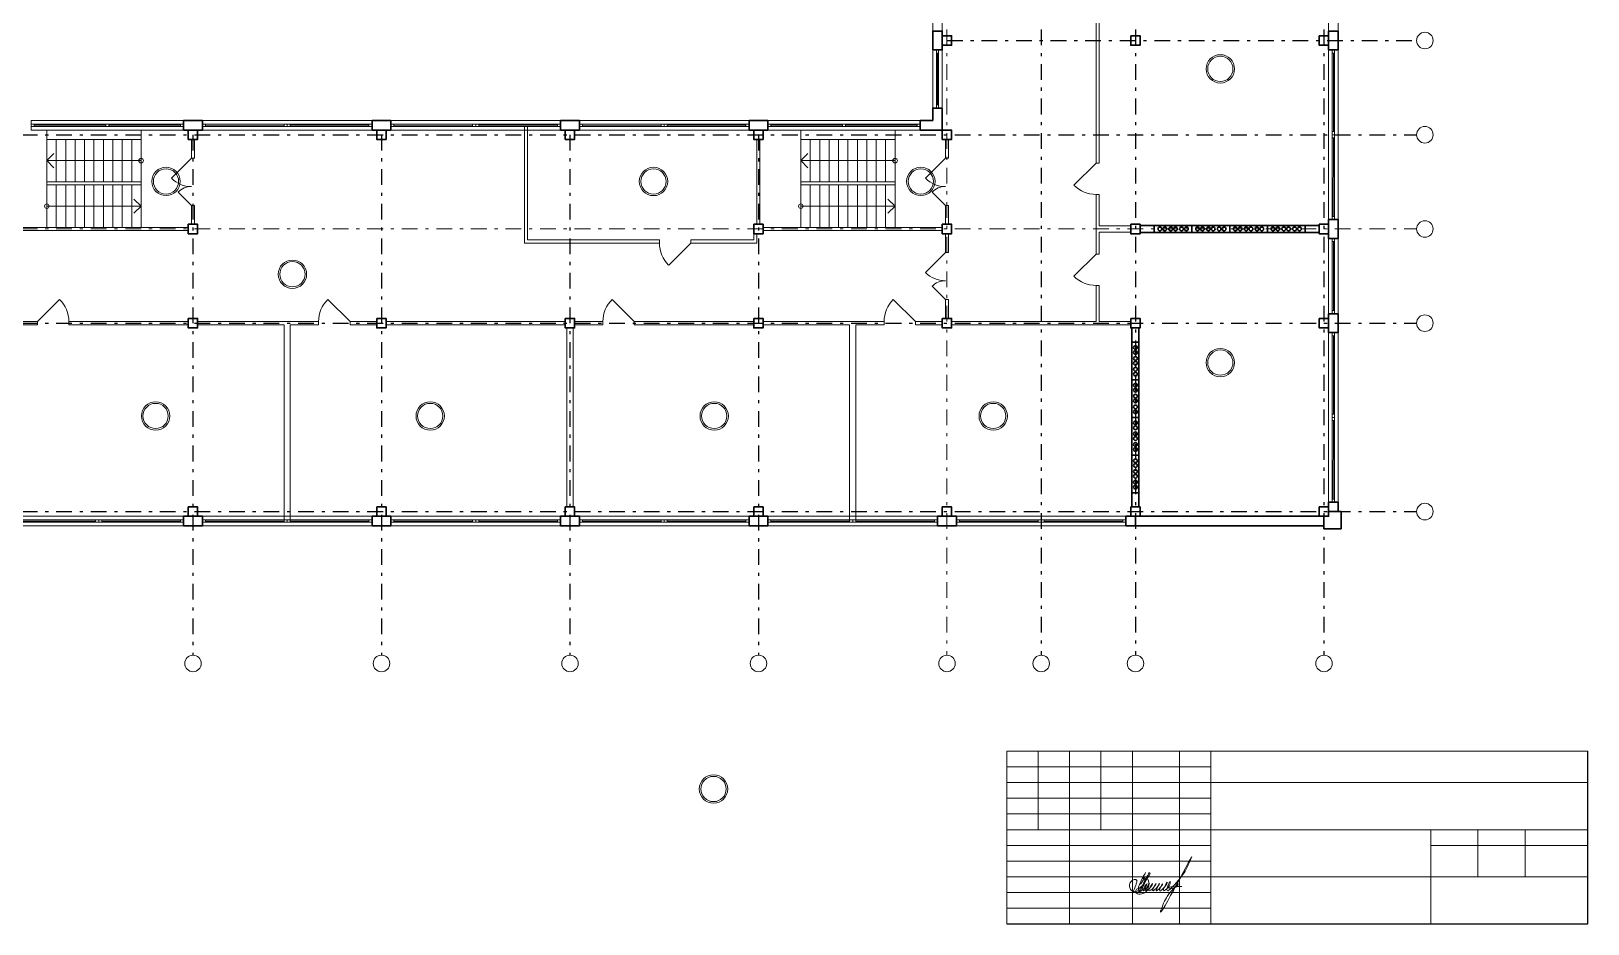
# Model space of a CAD drawing. Header units: metres. Extents: x 0 to 83.6, y 0.5 to 58.1.
# Drawn here: x 34.08 to 83.63, y 0.5 to 28.93 of the extents above; entities that cross this region are included whole.
import ezdxf

# ---------------------------------------------------------------- set-up
doc = ezdxf.new("R2010")
doc.units = ezdxf.units.M
doc.header["$MEASUREMENT"] = 0
doc.linetypes.add('( Dashdot )', pattern=[1.001, 0.5, -0.25, 0.001, -0.25])
doc.layers.add('Level 63', color=7, linetype='Continuous', lineweight=0)

msp = doc.modelspace()

# ---------------------------------------------------------------- linework, layer by layer
at = {"color": 1, "linetype": '( Dashdot )', "lineweight": 0}
for p, q in [((63.228, 57.579), (63.228, 9.056)), ((6.276, 22.629), (78.176, 22.629))]:
    msp.add_line(p, q, dxfattribs=at)
at = {"color": 1, "linetype": '( Dashdot )'}
for p, q in [((66.228, 57.579), (66.228, 9.056)), ((69.228, 57.579), (69.228, 9.056)), ((75.228, 57.579), (75.228, 9.056)), ((63.228, 28.629), (78.176, 28.629)), ((6.276, 25.629), (78.176, 25.629)), ((39.228, 25.629), (39.228, 9.056)), ((45.228, 25.629), (45.228, 9.056)), ((51.228, 25.629), (51.228, 9.056)), ((57.228, 25.629), (57.228, 9.056)), ((6.276, 19.629), (78.176, 19.629)), ((6.276, 13.629), (78.176, 13.629))]:
    msp.add_line(p, q, dxfattribs=at)
at = {"color": 7, "linetype": 'Continuous', "lineweight": 13}
for p, q in [((67.976, 32.729), (67.976, 24.729)), ((68.076, 31.529), (68.076, 24.729)), ((34.076, 25.779), (34.576, 25.779)), ((34.576, 25.479), (34.576, 25.779)), ((37.576, 22.679), (37.576, 25.779)), ((38.926, 25.779), (37.576, 25.779)), ((58.576, 25.779), (57.526, 25.779)), ((58.576, 22.679), (58.576, 25.779)), ((61.576, 22.679), (61.576, 25.779)), ((61.576, 25.779), (62.376, 25.779)), ((34.576, 22.699), (34.576, 25.479)), ((39.176, 24.879), (38.54, 24.243)), ((39.176, 24.879), (39.276, 24.879)), ((63.176, 24.879), (62.54, 24.243)), ((63.276, 24.879), (63.176, 24.879)), ((68.076, 24.729), (67.976, 24.729)), ((37.576, 24.129), (34.576, 24.129)), ((39.176, 23.379), (38.752, 23.803)), ((61.576, 24.129), (58.576, 24.129)), ((61.576, 24.129), (61.576, 24.029)), ((63.176, 23.379), (62.752, 23.803)), ((39.176, 23.379), (39.276, 23.379)), ((63.276, 23.379), (63.176, 23.379)), ((68.076, 23.729), (67.976, 23.729)), ((67.976, 23.729), (67.976, 21.829)), ((68.076, 23.729), (68.076, 22.729)), ((57.076, 22.479), (57.076, 22.279)), ((57.176, 22.479), (57.176, 22.179)), ((68.076, 22.529), (68.076, 21.829)), ((54.076, 22.279), (54.076, 22.179)), ((55.076, 22.279), (55.076, 22.179)), ((63.176, 21.879), (62.54, 21.243)), ((63.276, 21.879), (63.176, 21.879)), ((68.076, 21.829), (67.976, 21.829)), ((68.076, 20.829), (67.976, 20.829)), ((67.976, 20.829), (67.976, 19.679)), ((68.076, 20.829), (68.076, 19.679)), ((63.176, 20.379), (62.752, 20.803)), ((63.276, 20.379), (63.176, 20.379)), ((34.276, 19.679), (34.276, 19.579)), ((35.276, 19.679), (35.276, 19.579)), ((43.226, 19.679), (43.226, 19.579)), ((44.226, 19.679), (44.226, 19.579)), ((52.276, 19.679), (52.276, 19.579)), ((53.276, 19.679), (53.276, 19.579)), ((61.226, 19.679), (61.226, 19.579)), ((62.226, 19.679), (62.226, 19.579)), ((45.476, 13.179), (50.976, 13.179))]:
    msp.add_line(p, q, dxfattribs=at)
at = {"color": 7, "linetype": 'Continuous', "lineweight": 0}
for p, q in [((62.926, 26.579), (62.926, 28.229)), ((36.451, 25.929), (34.176, 25.929)), ((38.826, 25.929), (36.551, 25.929)), ((42.126, 25.929), (39.626, 25.927)), ((44.826, 25.929), (42.326, 25.929)), ((48.126, 25.929), (45.626, 25.927)), ((50.826, 25.929), (48.326, 25.929)), ((54.126, 25.929), (51.626, 25.927)), ((56.826, 25.929), (54.326, 25.929)), ((34.876, 24.129), (34.876, 25.479)), ((35.176, 24.129), (35.176, 25.479)), ((35.476, 24.129), (35.476, 25.479)), ((35.776, 24.129), (35.776, 25.479)), ((36.076, 24.129), (36.076, 25.479)), ((36.376, 24.129), (36.376, 25.479)), ((36.676, 24.129), (36.676, 25.479)), ((36.976, 24.129), (36.976, 25.479)), ((37.276, 24.129), (37.276, 25.479)), ((58.876, 24.129), (58.876, 25.479)), ((59.176, 24.129), (59.176, 25.479)), ((59.476, 24.129), (59.476, 25.479)), ((59.776, 24.129), (59.776, 25.479)), ((60.076, 24.129), (60.076, 25.479)), ((60.376, 24.129), (60.376, 25.479)), ((60.676, 24.129), (60.676, 25.479)), ((60.976, 24.129), (60.976, 25.479)), ((61.276, 24.129), (61.276, 25.479)), ((34.803, 25.031), (34.576, 24.804)), ((37.576, 24.804), (34.576, 24.804)), ((34.803, 24.577), (34.576, 24.804)), ((58.803, 25.031), (58.576, 24.804)), ((61.576, 24.804), (58.576, 24.804)), ((58.803, 24.577), (58.576, 24.804)), ((34.876, 22.679), (34.876, 24.029)), ((35.176, 22.679), (35.176, 24.029)), ((35.476, 22.679), (35.476, 24.029)), ((35.776, 22.679), (35.776, 24.029)), ((36.076, 22.679), (36.076, 24.029)), ((36.376, 22.679), (36.376, 24.029)), ((36.676, 22.679), (36.676, 24.029)), ((36.976, 22.679), (36.976, 24.029)), ((37.276, 22.679), (37.276, 24.029)), ((58.876, 22.679), (58.876, 24.029)), ((59.176, 22.679), (59.176, 24.029)), ((59.476, 22.679), (59.476, 24.029)), ((59.776, 22.679), (59.776, 24.029)), ((60.076, 22.679), (60.076, 24.029)), ((60.376, 22.679), (60.376, 24.029)), ((60.676, 22.679), (60.676, 24.029)), ((60.976, 22.679), (60.976, 24.029)), ((61.276, 22.679), (61.276, 24.029)), ((34.576, 23.354), (37.576, 23.354)), ((37.349, 23.581), (37.576, 23.354)), ((37.349, 23.127), (37.576, 23.354)), ((58.576, 23.354), (61.576, 23.354)), ((61.349, 23.581), (61.576, 23.354)), ((61.349, 23.127), (61.576, 23.354)), ((36.126, 13.329), (33.626, 13.327)), ((38.826, 13.329), (36.326, 13.329)), ((42.126, 13.329), (39.626, 13.327)), ((44.826, 13.329), (42.326, 13.329)), ((48.126, 13.329), (45.626, 13.329)), ((50.826, 13.329), (48.326, 13.329)), ((54.126, 13.329), (51.626, 13.329)), ((56.826, 13.329), (54.326, 13.329)), ((60.126, 13.329), (57.626, 13.327)), ((62.826, 13.329), (60.326, 13.329)), ((66.126, 13.329), (63.626, 13.327)), ((68.826, 13.329), (66.326, 13.329))]:
    msp.add_line(p, q, dxfattribs=at)
at = {"color": 7, "linetype": 'Continuous', "lineweight": 0, "extrusion": (0, 0, -1)}
for p, q in [((75.526, 28.229), (75.526, 25.729)), ((57.626, 25.929), (59.901, 25.929)), ((60.001, 25.929), (62.276, 25.929)), ((75.526, 25.529), (75.524, 23.029)), ((75.526, 22.229), (75.526, 20.029)), ((75.526, 19.229), (75.526, 16.729)), ((75.526, 16.529), (75.524, 14.029))]:
    msp.add_line(p, q, dxfattribs=at)
at = {"color": 7, "linetype": 'Continuous', "lineweight": 30}
for p, q in [((62.376, 25.779), (62.376, 26.079)), ((62.776, 26.079), (62.376, 26.079)), ((75.676, 13.629), (75.776, 13.629)), ((75.776, 13.629), (75.776, 13.079)), ((75.226, 13.179), (75.226, 13.079)), ((75.226, 13.079), (75.776, 13.079))]:
    msp.add_line(p, q, dxfattribs=at)
at = {"color": 7, "lineweight": 13}
for p, q in [((67.976, 24.729), (67.269, 24.022)), ((67.976, 21.829), (67.269, 21.122)), ((44.226, 19.679), (43.519, 20.386)), ((53.276, 19.679), (52.569, 20.386)), ((62.226, 19.679), (61.519, 20.386))]:
    msp.add_line(p, q, dxfattribs=at)
at = {"color": 7, "lineweight": 13, "extrusion": (0, 0, -1)}
for p, q in [((55.076, 22.179), (54.369, 21.472)), ((34.276, 19.679), (34.983, 20.386))]:
    msp.add_line(p, q, dxfattribs=at)
for p, q in [((83.628, 0.5), (83.628, 6)), ((65.128, 0.5), (83.628, 0.5))]:
    msp.add_line(p, q)
at = {"color": 7, "linetype": 'Continuous', "lineweight": 0, "flags": 128}
for points in [[(63.076, 28.929), (63.076, 34.329), (62.776, 34.329), (62.776, 28.929), (63.076, 28.929)], [(75.676, 28.929), (75.676, 34.329), (75.376, 34.329), (75.376, 28.929), (75.676, 28.929)], [(62.776, 28.329), (62.776, 26.479), (63.076, 26.479), (63.076, 28.329), (62.776, 28.329)], [(75.676, 22.929), (75.676, 28.329), (75.376, 28.329), (75.376, 22.929), (75.676, 22.929)], [(62.961, 28.229), (62.891, 28.229), (62.891, 26.579), (62.961, 26.579), (62.961, 28.229)], [(34.076, 26.079), (38.926, 26.079), (38.926, 25.779), (34.076, 25.779), (34.076, 26.079)], [(34.176, 25.964), (38.826, 25.964), (38.826, 25.894), (34.176, 25.894), (34.176, 25.964)], [(39.526, 26.079), (44.926, 26.079), (44.926, 25.779), (39.526, 25.779), (39.526, 26.079)], [(39.626, 25.962), (42.126, 25.964), (42.126, 25.894), (39.626, 25.892), (39.626, 25.962)], [(42.326, 25.964), (44.826, 25.964), (44.826, 25.894), (42.326, 25.894), (42.326, 25.964)], [(45.526, 26.079), (50.926, 26.079), (50.926, 25.779), (45.526, 25.779), (45.526, 26.079)], [(45.626, 25.962), (48.126, 25.964), (48.126, 25.894), (45.626, 25.892), (45.626, 25.962)], [(48.326, 25.964), (50.826, 25.964), (50.826, 25.894), (48.326, 25.894), (48.326, 25.964)], [(51.526, 26.079), (56.926, 26.079), (56.926, 25.779), (51.526, 25.779), (51.526, 26.079)], [(51.626, 25.962), (54.126, 25.964), (54.126, 25.894), (51.626, 25.892), (51.626, 25.962)], [(54.326, 25.964), (56.826, 25.964), (56.826, 25.894), (54.326, 25.894), (54.326, 25.964)], [(75.376, 22.329), (75.376, 19.929), (75.676, 19.929), (75.676, 22.329), (75.376, 22.329)], [(75.676, 13.929), (75.676, 19.329), (75.376, 19.329), (75.376, 13.929), (75.676, 13.929)], [(33.526, 13.479), (38.926, 13.479), (38.926, 13.179), (33.526, 13.179), (33.526, 13.479)], [(39.526, 13.479), (44.926, 13.479), (44.926, 13.179), (39.526, 13.179), (39.526, 13.479)], [(45.526, 13.479), (50.926, 13.479), (50.926, 13.179), (45.526, 13.179), (45.526, 13.479)], [(51.526, 13.479), (56.926, 13.479), (56.926, 13.179), (51.526, 13.179), (51.526, 13.479)], [(57.526, 13.479), (62.926, 13.479), (62.926, 13.179), (57.526, 13.179), (57.526, 13.479)], [(63.526, 13.479), (68.926, 13.479), (68.926, 13.179), (63.526, 13.179), (63.526, 13.479)], [(33.626, 13.362), (36.126, 13.364), (36.126, 13.294), (33.626, 13.292), (33.626, 13.362)], [(36.326, 13.364), (38.826, 13.364), (38.826, 13.294), (36.326, 13.294), (36.326, 13.364)], [(39.626, 13.362), (42.126, 13.364), (42.126, 13.294), (39.626, 13.292), (39.626, 13.362)], [(42.326, 13.364), (44.826, 13.364), (44.826, 13.294), (42.326, 13.294), (42.326, 13.364)], [(45.626, 13.364), (48.126, 13.364), (48.126, 13.294), (45.626, 13.294), (45.626, 13.364)], [(48.326, 13.364), (50.826, 13.364), (50.826, 13.294), (48.326, 13.294), (48.326, 13.364)], [(51.626, 13.364), (54.126, 13.364), (54.126, 13.294), (51.626, 13.294), (51.626, 13.364)], [(54.326, 13.364), (56.826, 13.364), (56.826, 13.294), (54.326, 13.294), (54.326, 13.364)], [(57.626, 13.362), (60.126, 13.364), (60.126, 13.294), (57.626, 13.292), (57.626, 13.362)], [(60.326, 13.364), (62.826, 13.364), (62.826, 13.294), (60.326, 13.294), (60.326, 13.364)], [(63.626, 13.362), (66.126, 13.364), (66.126, 13.294), (63.626, 13.292), (63.626, 13.362)], [(66.326, 13.364), (68.826, 13.364), (68.826, 13.294), (66.326, 13.294), (66.326, 13.364)]]:
    msp.add_lwpolyline(points, close=True, dxfattribs=at)
at = {"color": 7, "linetype": 'Continuous', "lineweight": 30, "flags": 128}
for points in [[(62.776, 28.329), (62.776, 28.929), (63.076, 28.929), (63.076, 28.329), (62.776, 28.329)], [(63.076, 28.779), (63.076, 28.479), (63.376, 28.479), (63.376, 28.779), (63.076, 28.779)], [(69.076, 28.779), (69.076, 28.479), (69.376, 28.479), (69.376, 28.779), (69.076, 28.779)], [(75.076, 28.779), (75.076, 28.479), (75.376, 28.479), (75.376, 28.779), (75.076, 28.779)], [(75.676, 28.329), (75.676, 28.929), (75.376, 28.929), (75.376, 28.329), (75.676, 28.329)], [(39.526, 25.779), (38.926, 25.779), (38.926, 26.079), (39.526, 26.079), (39.526, 25.779)], [(39.076, 25.779), (39.076, 25.479), (39.376, 25.479), (39.376, 25.779), (39.076, 25.779)], [(45.526, 25.779), (44.926, 25.779), (44.926, 26.079), (45.526, 26.079), (45.526, 25.779)], [(45.076, 25.779), (45.076, 25.479), (45.376, 25.479), (45.376, 25.779), (45.076, 25.779)], [(51.526, 25.779), (50.926, 25.779), (50.926, 26.079), (51.526, 26.079), (51.526, 25.779)], [(51.076, 25.779), (51.076, 25.479), (51.376, 25.479), (51.376, 25.779), (51.076, 25.779)], [(57.526, 25.779), (56.926, 25.779), (56.926, 26.079), (57.526, 26.079), (57.526, 25.779)], [(57.076, 25.779), (57.076, 25.479), (57.376, 25.479), (57.376, 25.779), (57.076, 25.779)], [(63.076, 25.779), (63.076, 25.479), (63.376, 25.479), (63.376, 25.779), (63.076, 25.779)], [(75.676, 22.329), (75.676, 22.929), (75.376, 22.929), (75.376, 22.329), (75.676, 22.329)], [(39.076, 22.779), (39.076, 22.479), (39.376, 22.479), (39.376, 22.779), (39.076, 22.779)], [(57.076, 22.779), (57.076, 22.479), (57.376, 22.479), (57.376, 22.779), (57.076, 22.779)], [(63.076, 22.779), (63.076, 22.479), (63.376, 22.479), (63.376, 22.779), (63.076, 22.779)], [(69.076, 22.779), (69.076, 22.479), (69.376, 22.479), (69.376, 22.779), (69.076, 22.779)], [(69.826, 22.519), (69.826, 22.739), (69.376, 22.739), (69.376, 22.519), (69.826, 22.519)], [(71.026, 22.519), (69.826, 22.519), (69.826, 22.739), (71.026, 22.739), (71.026, 22.519)], [(72.226, 22.519), (71.026, 22.519), (71.026, 22.739), (72.226, 22.739), (72.226, 22.519)], [(73.426, 22.519), (72.226, 22.519), (72.226, 22.739), (73.426, 22.739), (73.426, 22.519)], [(74.626, 22.519), (73.426, 22.519), (73.426, 22.739), (74.626, 22.739), (74.626, 22.519)], [(74.626, 22.519), (74.626, 22.739), (75.076, 22.739), (75.076, 22.519), (74.626, 22.519)], [(75.076, 22.779), (75.076, 22.479), (75.376, 22.479), (75.376, 22.779), (75.076, 22.779)], [(75.676, 19.329), (75.676, 19.929), (75.376, 19.929), (75.376, 19.329), (75.676, 19.329)], [(39.076, 19.779), (39.076, 19.479), (39.376, 19.479), (39.376, 19.779), (39.076, 19.779)], [(45.076, 19.779), (45.076, 19.479), (45.376, 19.479), (45.376, 19.779), (45.076, 19.779)], [(51.076, 19.779), (51.076, 19.479), (51.376, 19.479), (51.376, 19.779), (51.076, 19.779)], [(57.076, 19.779), (57.076, 19.479), (57.376, 19.479), (57.376, 19.779), (57.076, 19.779)], [(63.076, 19.779), (63.076, 19.479), (63.376, 19.479), (63.376, 19.779), (63.076, 19.779)], [(69.076, 19.779), (69.076, 19.479), (69.376, 19.479), (69.376, 19.779), (69.076, 19.779)], [(69.116, 19.029), (69.336, 19.029), (69.336, 19.479), (69.116, 19.479), (69.116, 19.029)], [(75.076, 19.779), (75.076, 19.479), (75.376, 19.479), (75.376, 19.779), (75.076, 19.779)], [(69.116, 17.829), (69.116, 19.029), (69.336, 19.029), (69.336, 17.829), (69.116, 17.829)], [(69.116, 16.629), (69.116, 17.829), (69.336, 17.829), (69.336, 16.629), (69.116, 16.629)], [(69.116, 15.429), (69.116, 16.629), (69.336, 16.629), (69.336, 15.429), (69.116, 15.429)], [(69.116, 14.229), (69.116, 15.429), (69.336, 15.429), (69.336, 14.229), (69.116, 14.229)], [(69.116, 14.229), (69.336, 14.229), (69.336, 13.779), (69.116, 13.779), (69.116, 14.229)], [(75.376, 13.629), (75.676, 13.629), (75.676, 13.929), (75.376, 13.929), (75.376, 13.629)], [(39.526, 13.179), (38.926, 13.179), (38.926, 13.479), (39.526, 13.479), (39.526, 13.179)], [(39.076, 13.779), (39.076, 13.479), (39.376, 13.479), (39.376, 13.779), (39.076, 13.779)], [(45.526, 13.179), (44.926, 13.179), (44.926, 13.479), (45.526, 13.479), (45.526, 13.179)], [(45.076, 13.779), (45.076, 13.479), (45.376, 13.479), (45.376, 13.779), (45.076, 13.779)], [(51.526, 13.179), (50.926, 13.179), (50.926, 13.479), (51.526, 13.479), (51.526, 13.179)], [(51.076, 13.779), (51.076, 13.479), (51.376, 13.479), (51.376, 13.779), (51.076, 13.779)], [(57.526, 13.179), (56.926, 13.179), (56.926, 13.479), (57.526, 13.479), (57.526, 13.179)], [(57.076, 13.779), (57.076, 13.479), (57.376, 13.479), (57.376, 13.779), (57.076, 13.779)], [(63.526, 13.179), (62.926, 13.179), (62.926, 13.479), (63.526, 13.479), (63.526, 13.179)], [(63.076, 13.779), (63.076, 13.479), (63.376, 13.479), (63.376, 13.779), (63.076, 13.779)], [(68.926, 13.179), (69.226, 13.179), (69.226, 13.479), (68.926, 13.479), (68.926, 13.179)], [(69.076, 13.779), (69.076, 13.479), (69.376, 13.479), (69.376, 13.779), (69.076, 13.779)], [(75.226, 13.479), (69.226, 13.479), (69.226, 13.179), (75.226, 13.179), (75.226, 13.479)], [(75.076, 13.779), (75.076, 13.479), (75.376, 13.479), (75.376, 13.779), (75.076, 13.779)]]:
    msp.add_lwpolyline(points, close=True, dxfattribs=at)
at = {"color": 7, "linetype": 'Continuous', "lineweight": 13, "flags": 128}
for points in [[(62.891, 28.329), (62.891, 28.229), (62.961, 28.229), (62.961, 28.329), (62.891, 28.329)], [(62.891, 26.579), (62.891, 26.479), (62.961, 26.479), (62.961, 26.579), (62.891, 26.579)], [(34.076, 25.964), (34.176, 25.964), (34.176, 25.894), (34.076, 25.894), (34.076, 25.964)], [(36.451, 25.964), (36.551, 25.964), (36.551, 25.894), (36.451, 25.894), (36.451, 25.964)], [(38.826, 25.964), (38.926, 25.964), (38.926, 25.894), (38.826, 25.894), (38.826, 25.964)], [(39.526, 25.962), (39.626, 25.962), (39.626, 25.892), (39.526, 25.892), (39.526, 25.962)], [(42.126, 25.964), (42.226, 25.964), (42.226, 25.894), (42.126, 25.894), (42.126, 25.964)], [(42.226, 25.964), (42.326, 25.964), (42.326, 25.894), (42.226, 25.894), (42.226, 25.964)], [(44.826, 25.964), (44.926, 25.964), (44.926, 25.894), (44.826, 25.894), (44.826, 25.964)], [(45.526, 25.962), (45.626, 25.962), (45.626, 25.892), (45.526, 25.892), (45.526, 25.962)], [(48.126, 25.964), (48.226, 25.964), (48.226, 25.894), (48.126, 25.894), (48.126, 25.964)], [(48.226, 25.964), (48.326, 25.964), (48.326, 25.894), (48.226, 25.894), (48.226, 25.964)], [(50.826, 25.964), (50.926, 25.964), (50.926, 25.894), (50.826, 25.894), (50.826, 25.964)], [(51.526, 25.962), (51.626, 25.962), (51.626, 25.892), (51.526, 25.892), (51.526, 25.962)], [(54.126, 25.964), (54.226, 25.964), (54.226, 25.894), (54.126, 25.894), (54.126, 25.964)], [(54.226, 25.964), (54.326, 25.964), (54.326, 25.894), (54.226, 25.894), (54.226, 25.964)], [(56.826, 25.964), (56.926, 25.964), (56.926, 25.894), (56.826, 25.894), (56.826, 25.964)], [(57.176, 25.479), (57.176, 22.779), (57.276, 22.779), (57.276, 25.479), (57.176, 25.479)], [(57.376, 22.679), (63.076, 22.679), (63.076, 22.579), (57.376, 22.579), (57.376, 22.679)], [(45.376, 19.679), (51.076, 19.679), (51.076, 19.579), (45.376, 19.579), (45.376, 19.679)], [(51.326, 13.779), (51.326, 19.479), (51.126, 19.479), (51.126, 13.779), (51.326, 13.779)], [(36.126, 13.364), (36.226, 13.364), (36.226, 13.294), (36.126, 13.294), (36.126, 13.364)], [(36.226, 13.364), (36.326, 13.364), (36.326, 13.294), (36.226, 13.294), (36.226, 13.364)], [(38.826, 13.364), (38.926, 13.364), (38.926, 13.294), (38.826, 13.294), (38.826, 13.364)], [(39.526, 13.362), (39.626, 13.362), (39.626, 13.292), (39.526, 13.292), (39.526, 13.362)], [(42.126, 13.364), (42.226, 13.364), (42.226, 13.294), (42.126, 13.294), (42.126, 13.364)], [(42.226, 13.364), (42.326, 13.364), (42.326, 13.294), (42.226, 13.294), (42.226, 13.364)], [(44.826, 13.364), (44.926, 13.364), (44.926, 13.294), (44.826, 13.294), (44.826, 13.364)], [(45.526, 13.364), (45.626, 13.364), (45.626, 13.294), (45.526, 13.294), (45.526, 13.364)], [(48.126, 13.364), (48.226, 13.364), (48.226, 13.294), (48.126, 13.294), (48.126, 13.364)], [(48.226, 13.364), (48.326, 13.364), (48.326, 13.294), (48.226, 13.294), (48.226, 13.364)], [(50.826, 13.364), (50.926, 13.364), (50.926, 13.294), (50.826, 13.294), (50.826, 13.364)], [(51.526, 13.364), (51.626, 13.364), (51.626, 13.294), (51.526, 13.294), (51.526, 13.364)], [(54.126, 13.364), (54.226, 13.364), (54.226, 13.294), (54.126, 13.294), (54.126, 13.364)], [(54.226, 13.364), (54.326, 13.364), (54.326, 13.294), (54.226, 13.294), (54.226, 13.364)], [(56.826, 13.364), (56.926, 13.364), (56.926, 13.294), (56.826, 13.294), (56.826, 13.364)], [(57.526, 13.362), (57.626, 13.362), (57.626, 13.292), (57.526, 13.292), (57.526, 13.362)], [(60.126, 13.364), (60.226, 13.364), (60.226, 13.294), (60.126, 13.294), (60.126, 13.364)], [(60.226, 13.364), (60.326, 13.364), (60.326, 13.294), (60.226, 13.294), (60.226, 13.364)], [(62.826, 13.364), (62.926, 13.364), (62.926, 13.294), (62.826, 13.294), (62.826, 13.364)], [(63.526, 13.362), (63.626, 13.362), (63.626, 13.292), (63.526, 13.292), (63.526, 13.362)], [(66.126, 13.364), (66.226, 13.364), (66.226, 13.294), (66.126, 13.294), (66.126, 13.364)], [(66.226, 13.364), (66.326, 13.364), (66.326, 13.294), (66.226, 13.294), (66.226, 13.364)], [(68.826, 13.364), (68.926, 13.364), (68.926, 13.294), (68.826, 13.294), (68.826, 13.364)]]:
    msp.add_lwpolyline(points, close=True, dxfattribs=at)
at = {"color": 7, "linetype": 'Continuous', "lineweight": 13, "extrusion": (0, 0, -1), "flags": 128}
for points in [[(-75.561, 28.229), (-75.561, 28.329), (-75.491, 28.329), (-75.491, 28.229), (-75.561, 28.229)], [(-57.626, 25.964), (-57.526, 25.964), (-57.526, 25.894), (-57.626, 25.894), (-57.626, 25.964)], [(-60.001, 25.964), (-59.901, 25.964), (-59.901, 25.894), (-60.001, 25.894), (-60.001, 25.964)], [(-62.376, 25.964), (-62.276, 25.964), (-62.276, 25.894), (-62.376, 25.894), (-62.376, 25.964)], [(-75.561, 25.629), (-75.561, 25.729), (-75.491, 25.729), (-75.491, 25.629), (-75.561, 25.629)], [(-75.561, 25.529), (-75.561, 25.629), (-75.491, 25.629), (-75.491, 25.529), (-75.561, 25.529)], [(-75.559, 22.929), (-75.559, 23.029), (-75.489, 23.029), (-75.489, 22.929), (-75.559, 22.929)], [(-75.561, 22.229), (-75.561, 22.329), (-75.491, 22.329), (-75.491, 22.229), (-75.561, 22.229)], [(-75.561, 19.929), (-75.561, 20.029), (-75.491, 20.029), (-75.491, 19.929), (-75.561, 19.929)], [(-75.561, 19.229), (-75.561, 19.329), (-75.491, 19.329), (-75.491, 19.229), (-75.561, 19.229)], [(-75.561, 16.629), (-75.561, 16.729), (-75.491, 16.729), (-75.491, 16.629), (-75.561, 16.629)], [(-75.561, 16.529), (-75.561, 16.629), (-75.491, 16.629), (-75.491, 16.529), (-75.561, 16.529)], [(-75.559, 13.929), (-75.559, 14.029), (-75.489, 14.029), (-75.489, 13.929), (-75.559, 13.929)]]:
    msp.add_lwpolyline(points, close=True, dxfattribs=at)
at = {"color": 7, "linetype": 'Continuous', "lineweight": 0, "extrusion": (0, 0, -1), "flags": 128}
for points in [[(-75.561, 25.729), (-75.561, 28.229), (-75.491, 28.229), (-75.491, 25.729), (-75.561, 25.729)], [(-62.376, 26.079), (-57.526, 26.079), (-57.526, 25.779), (-62.376, 25.779), (-62.376, 26.079)], [(-62.276, 25.964), (-57.626, 25.964), (-57.626, 25.894), (-62.276, 25.894), (-62.276, 25.964)], [(-75.559, 23.029), (-75.561, 25.529), (-75.491, 25.529), (-75.489, 23.029), (-75.559, 23.029)], [(-75.491, 22.229), (-75.491, 20.029), (-75.561, 20.029), (-75.561, 22.229), (-75.491, 22.229)], [(-75.561, 16.729), (-75.561, 19.229), (-75.491, 19.229), (-75.491, 16.729), (-75.561, 16.729)], [(-75.559, 14.029), (-75.561, 16.529), (-75.491, 16.529), (-75.489, 14.029), (-75.559, 14.029)]]:
    msp.add_lwpolyline(points, close=True, dxfattribs=at)
at = {"color": 7, "linetype": 'Continuous', "lineweight": 30, "flags": 128}
for points in [[(63.076, 26.479), (63.076, 25.779), (62.376, 25.779)], [(63.076, 26.479), (62.776, 26.479), (62.776, 26.079)]]:
    msp.add_lwpolyline(points, dxfattribs=at)
at = {"color": 7, "linetype": 'Continuous', "lineweight": 13, "flags": 128}
for points in [[(49.776, 25.894), (49.776, 22.179)], [(49.876, 25.894), (49.876, 22.279)], [(37.576, 25.479), (34.576, 25.479)], [(39.276, 24.879), (39.276, 25.479), (39.176, 25.479), (39.176, 24.879)], [(61.576, 25.479), (58.576, 25.479)], [(63.276, 24.879), (63.276, 25.479), (63.176, 25.479), (63.176, 24.879)], [(37.576, 24.029), (34.576, 24.029)], [(61.576, 24.029), (58.576, 24.029)], [(39.176, 23.379), (39.176, 22.779), (39.276, 22.779), (39.276, 23.379)], [(63.176, 23.379), (63.176, 22.779), (63.276, 22.779), (63.276, 23.379)], [(39.076, 22.679), (33.376, 22.679), (33.376, 22.579), (39.076, 22.579)], [(63.176, 21.879), (63.176, 22.479), (63.276, 22.479), (63.276, 21.879)], [(68.076, 22.729), (69.076, 22.729), (69.076, 22.529), (68.076, 22.529)], [(54.076, 22.179), (49.776, 22.179)], [(54.076, 22.279), (49.876, 22.279)], [(57.076, 22.279), (55.076, 22.279)], [(57.176, 22.179), (55.076, 22.179)], [(63.276, 20.379), (63.276, 19.779), (63.176, 19.779), (63.176, 20.379)], [(34.276, 19.579), (33.376, 19.579), (33.376, 19.679), (34.276, 19.679)], [(35.276, 19.679), (39.076, 19.679), (39.076, 19.579), (35.276, 19.579)], [(42.126, 19.579), (39.376, 19.579), (39.376, 19.679), (43.226, 19.679)], [(42.126, 19.579), (42.126, 13.364), (42.326, 13.364), (42.326, 19.579)], [(43.226, 19.579), (42.326, 19.579)], [(44.226, 19.679), (45.076, 19.679), (45.076, 19.579), (44.226, 19.579)], [(52.276, 19.579), (51.376, 19.579), (51.376, 19.679), (52.276, 19.679)], [(53.276, 19.679), (57.076, 19.679), (57.076, 19.579), (53.276, 19.579)], [(60.126, 19.579), (57.376, 19.579), (57.376, 19.679), (61.226, 19.679)], [(60.126, 19.579), (60.126, 13.364), (60.326, 13.364), (60.326, 19.579)], [(61.226, 19.579), (60.326, 19.579)], [(62.226, 19.679), (63.076, 19.679), (63.076, 19.579), (62.226, 19.579)], [(67.976, 19.679), (63.376, 19.679)], [(63.376, 19.579), (69.076, 19.579), (69.076, 19.679), (68.076, 19.679)]]:
    msp.add_lwpolyline(points, dxfattribs=at)
at = {"color": 7, "linetype": 'Continuous', "lineweight": 13}
for centre, radius in [((78.439, 28.629), 0.263), ((71.929, 27.727), 0.452), ((71.929, 27.727), 0.402), ((78.439, 25.629), 0.263), ((38.369, 24.143), 0.452), ((38.369, 24.143), 0.402), ((53.887, 24.142), 0.452), ((53.887, 24.142), 0.402), ((62.396, 24.143), 0.452), ((62.396, 24.143), 0.402), ((78.439, 22.629), 0.263), ((42.393, 21.187), 0.452), ((42.393, 21.187), 0.402), ((78.439, 19.629), 0.263), ((71.929, 18.373), 0.452), ((71.929, 18.373), 0.402), ((38.038, 16.674), 0.452), ((38.038, 16.674), 0.402), ((46.779, 16.674), 0.452), ((46.779, 16.674), 0.402), ((55.819, 16.674), 0.452), ((55.819, 16.674), 0.402), ((64.7, 16.674), 0.452), ((64.7, 16.674), 0.402), ((78.439, 13.629), 0.263), ((39.228, 8.792), 0.263), ((45.228, 8.792), 0.263), ((51.228, 8.792), 0.263), ((57.228, 8.792), 0.263), ((63.228, 8.792), 0.263), ((66.228, 8.792), 0.263), ((69.228, 8.792), 0.263), ((75.228, 8.792), 0.263), ((55.797, 4.795), 0.452), ((55.797, 4.795), 0.402)]:
    msp.add_circle(centre, radius, dxfattribs=at)
at = {"color": 7, "linetype": 'Continuous', "lineweight": 0}
for centre in [(37.576, 24.804), (61.576, 24.804), (34.576, 23.354), (58.576, 23.354)]:
    msp.add_circle(centre, 0.0733, dxfattribs=at)
at = {"color": 7, "linetype": 'Continuous', "lineweight": 30}
for centre in [(70.005, 22.629), (70.158, 22.629), (70.349, 22.629), (70.503, 22.629), (70.694, 22.629), (70.847, 22.629), (71.205, 22.629), (71.358, 22.629), (71.549, 22.629), (71.703, 22.629), (71.894, 22.629), (72.047, 22.629), (72.405, 22.629), (72.558, 22.629), (72.749, 22.629), (72.903, 22.629), (73.094, 22.629), (73.247, 22.629), (73.605, 22.629), (73.758, 22.629), (73.949, 22.629), (74.103, 22.629), (74.294, 22.629), (74.447, 22.629), (69.226, 18.85), (69.226, 18.697), (69.226, 18.506), (69.226, 18.352), (69.226, 18.161), (69.226, 18.008), (69.226, 17.65), (69.226, 17.497), (69.226, 17.306), (69.226, 17.152), (69.226, 16.961), (69.226, 16.808), (69.226, 16.45), (69.226, 16.297), (69.226, 16.106), (69.226, 15.952), (69.226, 15.761), (69.226, 15.608), (69.226, 15.25), (69.226, 15.097), (69.226, 14.906), (69.226, 14.752), (69.226, 14.561), (69.226, 14.408)]:
    msp.add_circle(centre, 0.06, dxfattribs=at)
at = {"color": 7, "linetype": 'Continuous', "lineweight": 0}
for centre, radius, start, end in [((39.176, 24.879), 0.9, 225, 270), ((39.176, 23.379), 0.6, 90, 135), ((63.176, 24.879), 0.9, 225, 270), ((63.176, 23.379), 0.6, 90, 135), ((63.176, 21.879), 0.9, 225, 270), ((63.176, 20.379), 0.6, 90, 135)]:
    msp.add_arc(centre, radius, start, end, dxfattribs=at)
at = {"color": 7, "lineweight": 0}
for centre, start, end in [((67.976, 24.729), 225, 270), ((67.976, 21.829), 225, 270), ((44.226, 19.679), 135, 180), ((53.276, 19.679), 135, 180), ((62.226, 19.679), 135, 180)]:
    msp.add_arc(centre, 1, start, end, dxfattribs=at)
at = {"color": 7, "lineweight": 0, "extrusion": (0, 0, -1)}
for centre, start, end in [((-55.076, 22.179), 315, 360), ((-34.276, 19.679), 135, 180)]:
    msp.add_arc(centre, 1, start, end, dxfattribs=at)
at = {"color": 5, "linetype": 'Continuous', "lineweight": 0}
msp.add_open_spline([(69.138, 1.499), (69.176, 1.577), (69.228, 1.684), (69.264, 1.812), (69.275, 1.88), (69.235, 1.92), (69.17, 1.914), (69.105, 1.871), (69.057, 1.813), (69.033, 1.75), (69.037, 1.689), (69.053, 1.622), (69.091, 1.564), (69.15, 1.532), (69.216, 1.519), (69.281, 1.542), (69.338, 1.565), (69.408, 1.618), (69.452, 1.729), (69.517, 1.851), (69.567, 1.97), (69.626, 2.052), (69.647, 2.114), (69.689, 2.131), (69.692, 2.091), (69.68, 2.055), (69.566, 1.92), (69.485, 1.723), (69.424, 1.565), (69.352, 1.498), (69.336, 1.535), (69.327, 1.573), (69.316, 1.65), (69.372, 1.795), (69.417, 1.912), (69.64, 2.28), (69.373, 1.842), (69.612, 2.099), (69.291, 1.623), (69.471, 1.895), (69.548, 1.949), (69.629, 1.933), (69.65, 1.853), (69.659, 1.727), (69.626, 1.563), (69.507, 1.486), (69.422, 1.447), (69.341, 1.446), (69.269, 1.464), (69.244, 1.51), (69.24, 1.552), (69.251, 1.623), (69.377, 1.615), (69.594, 1.929), (69.287, 1.478), (69.485, 1.616), (69.564, 1.658), (69.623, 1.868), (69.367, 1.444), (69.612, 1.641), (69.728, 1.896), (69.447, 1.427), (69.708, 1.637), (69.83, 1.884), (69.539, 1.456), (69.816, 1.634), (69.938, 1.888), (69.666, 1.434), (69.927, 1.649), (70.038, 1.873), (69.761, 1.389), (70.053, 1.671), (70.118, 1.838), (69.834, 1.349), (70.209, 1.697), (70.263, 1.902), (69.946, 1.341), (70.339, 1.699), (70.334, 1.926), (70.094, 1.337), (70.69, 1.983), (70.806, 2.158), (71.351, 3.337), (69.671, 0.039), (70.204, 1.372), (70.355, 1.524), (70.632, 1.859), (70.512, 1.591), (70.051, 1.675), (70.455, 1.684), (70.706, 1.691)], degree=3, knots=[0, 0, 0, 0, 0.25628, 0.353581, 0.406785, 0.450947, 0.500228, 0.589539, 0.678243, 0.721139, 0.789755, 0.855622, 0.929913, 0.986796, 1.054482, 1.124935, 1.189175, 1.239866, 1.382593, 1.533904, 1.656708, 1.769166, 1.833241, 1.851218, 1.87708, 1.919627, 1.974991, 2.390092, 2.511628, 2.564183, 2.58853, 2.610373, 2.686214, 2.814194, 3.041608, 3.238132, 3.458023, 3.542151, 3.799695, 3.964581, 4.050226, 4.108456, 4.174286, 4.271529, 4.50532, 4.614114, 4.684066, 4.783342, 4.858047, 4.883077, 4.934253, 4.987448, 5.068031, 5.273314, 5.528209, 5.596865, 5.81499, 5.861814, 6.112149, 6.279116, 6.419755, 6.680665, 6.886777, 7.00733, 7.257369, 7.454423, 7.584298, 7.83004, 8.047956, 8.143902, 8.3832, 8.65874, 8.67189, 8.887943, 9.221296, 9.231594, 9.502183, 9.820257, 9.849202, 10.120034, 10.495152, 11.096402, 11.416738, 13.371737, 13.840926, 14.20828, 14.424856, 14.536091, 14.808089, 15.25283, 15.25283, 15.25283, 15.25283], dxfattribs=at)
at = {"layer": 'Level 63', "color": 7, "linetype": 'Continuous', "lineweight": 13}
for p, q in [((65.128, 6), (83.628, 6)), ((65.128, 6), (65.128, 0.5)), ((66.128, 6), (66.128, 3.5)), ((67.128, 6), (67.128, 0.5)), ((68.128, 6), (68.128, 3.5)), ((69.128, 6), (69.128, 0.5)), ((70.628, 6), (70.628, 0.5)), ((71.628, 6), (71.628, 0.5)), ((71.628, 5), (83.628, 5)), ((65.128, 4), (71.628, 4)), ((65.128, 3.5), (71.628, 3.5)), ((71.628, 3.5), (83.628, 3.5)), ((78.628, 3), (83.628, 3)), ((71.628, 2), (83.628, 2))]:
    msp.add_line(p, q, dxfattribs=at)
at = {"layer": 'Level 63', "color": 7, "linetype": 'Continuous', "lineweight": 0}
for p, q in [((65.128, 5.5), (71.628, 5.5)), ((65.128, 5), (71.628, 5)), ((65.128, 4.5), (71.628, 4.5)), ((65.128, 3), (71.628, 3)), ((65.128, 2.5), (71.628, 2.5)), ((65.128, 2), (71.628, 2)), ((65.128, 1.5), (71.628, 1.5)), ((65.128, 1), (71.628, 1))]:
    msp.add_line(p, q, dxfattribs=at)
at = {"layer": 'Level 63', "color": 7, "linetype": 'Continuous', "lineweight": 13, "flags": 128}
for points in [[(78.628, 3.5), (78.628, 0.5)], [(80.128, 3.5), (80.128, 2)], [(81.628, 3.5), (81.628, 2)]]:
    msp.add_lwpolyline(points, dxfattribs=at)

doc.saveas('drawing.dxf')
